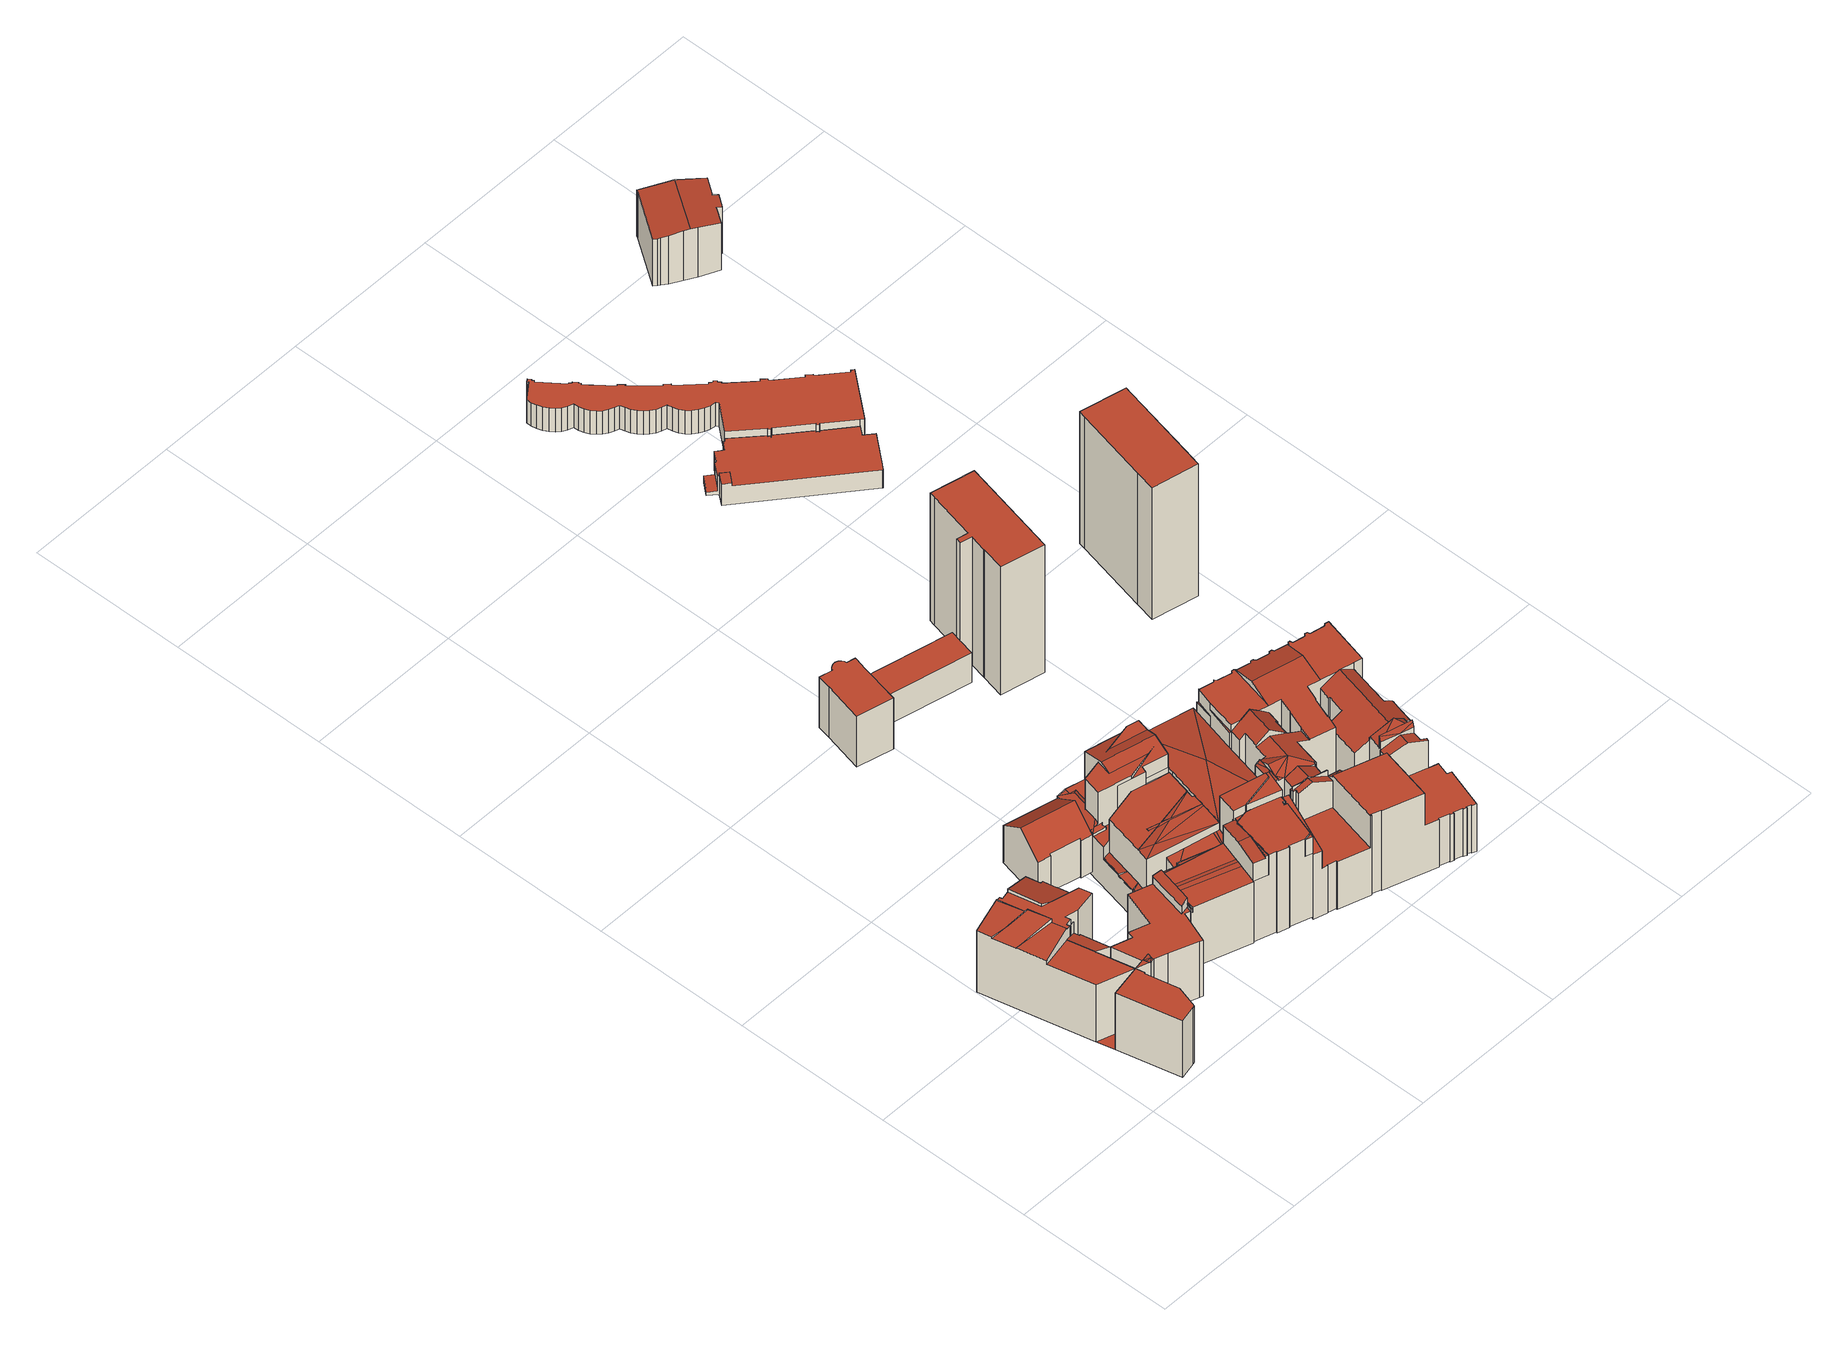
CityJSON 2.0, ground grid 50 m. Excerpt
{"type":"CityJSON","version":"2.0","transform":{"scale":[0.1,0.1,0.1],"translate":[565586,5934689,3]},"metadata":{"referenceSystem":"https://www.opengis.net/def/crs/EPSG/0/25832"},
"CityObjects":{
"building1":{"type":"Building","attributes":{"Gemeindeschluessel":"02000000","Geometrietyp2DReferenz":"3000","function":"31001_2020","roofType":"1000","measuredHeight":33.61,"storeysAboveGround":7},"address":[{"country":"Germany","locality":"Hamburg","thoroughfareName":"Fehlandtstraße 42"}],"geometry":[{"type":"Solid","lod":"2","boundaries":[[[[0,1,2,3,4]],[[5,6,7,8,9]],[[10,11,12,13,14,15,16,17]],[[18,19,20]],[[21,22,23,24,25,26,27]],[[28,29,30]],[[31,32,33]],[[34,35,36]],[[36,35,37]],[[36,37,38]],[[39,36,38,40]],[[41,42,43,44,45,46]],[[47,44,43]],[[48,49,41,50,51]],[[52,53,54,55,56,57]],[[58,59,60,61]],[[62,63,64]],[[64,63,65]],[[66,67,62,64]],[[68,69,70,71,72,73]],[[74,75,66,64,76]],[[76,64,65]],[[77,78,79,80]],[[81,82,83]],[[84,85,86,87,88]],[[89,90,91]],[[92,93,94]],[[95,96,97,98]],[[99,100,101,102]],[[103,104,99,102]],[[105,106,107,108,109,110,108,111,112,113]],[[114,115,116,117,118,106]],[[119,120,121,122,123,124]],[[4,125,0]],[[126,1,0]],[[127,7,6]],[[8,7,128]],[[129,15,108,107]],[[15,130,109,108]],[[16,15,108,110]],[[15,14,111,108]],[[14,13,131,111]],[[13,12,132,131]],[[12,11,133,132]],[[11,10,134,133]],[[10,17,135,134]],[[17,16,110,135]],[[136,137,138,139]],[[140,141,19,18]],[[142,140,18,20]],[[143,144,30,29]],[[145,146,147,148]],[[146,149,150,147]],[[151,152,153,154]],[[152,155,156,153]],[[24,23,157,158]],[[23,22,118,157]],[[22,21,106,118]],[[21,27,129,107,106]],[[27,26,159,129]],[[160,161,162]],[[163,164,162]],[[165,143,29,28]],[[166,114,106,167]],[[106,105,168,167]],[[169,170,171,172]],[[42,41,49]],[[166,173,115,114]],[[173,174,175,115]],[[50,41,46]],[[176,177,178,179]],[[180,181,182,183]],[[181,184,185,182]],[[56,55,186,187]],[[52,57,188,189]],[[188,57,56,187,190]],[[191,188,190,192]],[[193,194,195,196]],[[197,198,82,81]],[[58,61,199,200]],[[65,63,201,202]],[[203,204,205,206]],[[207,208,209,210]],[[211,212,62,67]],[[206,213,60,59]],[[71,70,80,79]],[[68,73,204,214]],[[75,74,215,216]],[[217,218,219,220]],[[221,222,198,223]],[[198,222,224,83,82]],[[83,224,225,91,90]],[[226,227,228,123]],[[227,229,230,228]],[[231,232,93,92]],[[233,234,235,236]],[[234,237,238,235]],[[237,239,240,238]],[[86,241,242,81,87]],[[90,89,84,88,83]],[[88,87,81,83]],[[96,95,102,101]],[[98,97,122,121]],[[104,103,243,244]],[[6,5,245,142,20,19,141,246,2,1,126,127]],[[48,51,247,165,28,30,144,145,148,248]],[[61,60,213,249,250,251,252,253,254,199]],[[202,241,86,85,100,99,104,244,255]],[[130,256,9,8,128,125,4,3,257,109]],[[170,169,177,176,184,181,180,192,190,187,186,258,259,174,173,166,167,168,260,261]],[[120,119,124,123,228,230,262,263,236,235,238,240,196,195,183,182,185,179,178,172,171,112,111,131,132,133,134,135,110,109,257,139,138,154,153,156,264,265,248,148,147,150,158,157,118,117,116,115,175,266,267,268,253,252,269,270,220,219,210,209,216,215,255,244,243,121]],[[137,136,246,141,140,142,245,271,149,146,145,144,143,165,247,163,162,161,272]],[[264,273,274,45,44,47,265]],[[178,177,169,172]],[[265,47,43,42,49,48,248]],[[266,259,258,267]],[[185,184,176,179]],[[267,258,186,55,54,268]],[[268,54,53,275,276,254,253]],[[215,74,76,65,202,255]],[[209,208,211,67,66,75,216]],[[91,225,226,123,122,97,96,101,100,85,84,89]],[[92,94,263,262,277,231]],[[243,103,102,95,98,121]],[[263,94,93,232,233,236]],[[262,230,229,277]],[[270,69,68,214,217,220]],[[269,77,80,70,69,270]],[[72,71,79,78,278,279]],[[252,251,278,78,77,269]],[[204,73,72,279,250,249,205]],[[210,219,218,207]],[[62,212,203,206,59,58,200,201,63]],[[240,239,221,223,193,196]],[[53,52,189,197,81,242,275]],[[195,194,191,192,180,183]],[[175,174,259,266]],[[171,170,261,39,40,112]],[[260,34,36,39,261]],[[112,40,38,32,31,113]],[[32,38,37,35,33]],[[33,35,34,260,168,105,113,31]],[[51,50,46,45,274,164,163,247]],[[272,161,160,280]],[[264,156,155,273]],[[150,149,271,25,24,158]],[[138,137,272,280,151,154]],[[159,26,25,271,245,5,9,256]],[[257,3,2,246,136,139]],[[229,227,226,225,224,222,221,239,237,234,233,232,231,277]],[[278,251,250,279]],[[249,213,206,205]],[[218,217,214,204,203,212,211,208,207]],[[254,276,201,200,199]],[[242,241,202,201,276,275]],[[193,223,198,197,189,188,191,194]],[[155,152,151,280,160,162,164,274,273]],[[130,15,129,159,256]],[[128,7,127,126,0,125]]]],"semantics":{"surfaces":[{"type":"RoofSurface"},{"type":"WallSurface"},{"type":"GroundSurface"}],"values":[[0,0,0,0,0,0,0,0,0,0,0,0,0,0,0,0,0,0,0,0,0,0,0,0,0,0,0,0,0,0,0,0,0,1,1,1,1,1,1,1,1,1,1,1,1,1,1,1,1,1,1,1,1,1,1,1,1,1,1,1,1,1,1,1,1,1,1,1,1,1,1,1,1,1,1,1,1,1,1,1,1,1,1,1,1,1,1,1,1,1,1,1,1,1,1,1,1,1,1,1,1,1,1,1,1,1,1,1,1,0,2,0,1,1,1,1,1,1,1,1,1,1,1,1,1,1,1,1,1,1,1,1,1,1,1,1,1,1,1,1,1,1,1,1,1,1,1,1,1,0,0,0,0,0,0,0,0,0,0]]}}]},
"building2":{"type":"Building","attributes":{"Gemeindeschluessel":"02100108","Geometrietyp2DReferenz":"3000","function":"31001_2010","roofType":"3100","measuredHeight":20.36,"storeysAboveGround":3},"address":[{"country":"Germany","locality":"Hamburg","thoroughfareNumber":"15","thoroughfareName":"Esplanade"}],"geometry":[{"type":"Solid","lod":"2","boundaries":[[[[281,282,283,284,285,286,287,288]],[[289,290,286,285]],[[284,283,291,292]],[[283,282,293,291]],[[282,281,294,293]],[[281,288,295,294]],[[288,287,296,295]],[[290,289,297,298]],[[289,285,284,292,297]],[[287,286,290,298,296]],[[298,297,292,291,293,294,295,296]]]],"semantics":{"surfaces":[{"type":"RoofSurface"},{"type":"WallSurface"},{"type":"GroundSurface"}],"values":[[0,0,1,1,1,1,1,1,1,1,2]]}}]},
"building3":{"type":"Building","attributes":{"Gemeindeschluessel":"02100108","Geometrietyp2DReferenz":"3000","function":"31001_2010","roofType":"3200","measuredHeight":17.46,"storeysAboveGround":3},"address":[{"country":"Germany","locality":"Hamburg","thoroughfareNumber":"14","thoroughfareName":"Esplanade"}],"geometry":[{"type":"Solid","lod":"2","boundaries":[[[[299,300,301,302,303,304]],[[305,306,307,308,309,310,311,312,313,314]],[[315,316,317,318,319,320,321,322]],[[319,323,324,320]],[[325,324,323]],[[326,327,325,323,319,318]],[[328,329,330,331]],[[299,304,332,333]],[[310,309,334,335]],[[309,308,336,334]],[[308,307,337,336]],[[307,306,338,337]],[[306,305,339,338]],[[314,313,303,302]],[[317,316,340,341]],[[316,315,342,340]],[[322,321,312,311]],[[330,329,327,326]],[[328,331,343,344]],[[304,303,313,312,321,320,324,345,332]],[[340,342,335,334,336,337,338,339,346,347,348,333,332,345,344,343,341]],[[343,331,330,326,318,317,341]],[[345,324,325,327,329,328,344]],[[348,347,349,350]],[[342,315,322,311,310,335]],[[348,350,300,299,333]],[[346,302,301,349,347]],[[339,305,314,302,346]],[[349,301,300,350]]]],"semantics":{"surfaces":[{"type":"RoofSurface"},{"type":"WallSurface"},{"type":"GroundSurface"}],"values":[[0,0,0,0,0,0,0,1,1,1,1,1,1,1,1,1,1,1,1,1,2,1,1,1,1,1,1,1,0]]}}]},
"building4":{"type":"Building","attributes":{"Gemeindeschluessel":"02000000","Geometrietyp2DReferenz":"3000","function":"31001_2071","roofType":"3100","measuredHeight":30.71,"storeysAboveGround":8},"address":[{"country":"Germany","locality":"Hamburg","thoroughfareName":"Esplanade 12"}],"geometry":[{"type":"Solid","lod":"2","boundaries":[[[[351,352,353,354]],[[355,352,351]],[[356,357,355,351]],[[358,359,360,355,357]],[[361,351,354,362]],[[354,363,362]],[[364,356,351,365]],[[366,367,365,351,361]],[[354,368,363]],[[369,370,195,196]],[[371,372,354,353]],[[372,373,368,354]],[[374,375,358,210,219]],[[375,376,359,358]],[[367,366,215,216]],[[377,269,378,360,359,376,379]],[[380,371,353,352,355,360,378,381]],[[219,210,209,216,215,382,383,196,195,183,384,381,378,269,270,220]],[[369,385,386,387,370]],[[386,385,388,373,372,371,380,389]],[[387,183,195,370]],[[380,381,384,389]],[[210,358,357,356,364,209]],[[215,366,361,362,363,382]],[[386,389,384,183,387]],[[270,390,391,392,220]],[[209,364,365,367,216]],[[270,269,377,390]],[[219,220,392,374]],[[382,363,368,373,388,383]],[[383,388,385,369,196]],[[390,377,379,391]],[[379,376,375,374,392,391]]]],"semantics":{"surfaces":[{"type":"RoofSurface"},{"type":"WallSurface"},{"type":"GroundSurface"}],"values":[[0,0,0,0,0,0,0,0,0,1,1,1,1,1,1,1,1,2,0,0,1,1,1,1,1,1,1,1,1,1,1,0,0]]}}]},
"building5":{"type":"Building","attributes":{"Gemeindeschluessel":"02100108","Geometrietyp2DReferenz":"3000","function":"31001_2070","roofType":"1000","measuredHeight":33.41,"storeysAboveGround":6},"address":[{"country":"Germany","locality":"Hamburg","thoroughfareNumber":"26","thoroughfareName":"Fehlandtstraße"}],"geometry":[{"type":"Solid","lod":"2","boundaries":[[[[393,394,395,396,397]],[[398,399,400,401,402,395,394]],[[403,404,405,406,407,408,409,410,411,412,413,414,415,416,398,393]],[[417,418,419,420]],[[421,422,423,424]],[[402,401,382,383]],[[400,399,424,423]],[[403,393,397]],[[413,412,124,119]],[[412,411,228,124]],[[411,410,230,228]],[[410,409,262,230]],[[409,408,263,262]],[[408,407,236,263]],[[407,406,235,236]],[[406,405,238,235]],[[405,404,240,238]],[[420,419,416,415]],[[425,426,243,244]],[[426,427,120,243]],[[124,228,230,262,263,236,235,238,240,196,383,382,255,244,243,120,119]],[[414,413,119,120,427,428]],[[255,422,421,418,417,429,425,244]],[[417,420,415,414,428,429]],[[398,416,419,418,421,424,399]],[[382,401,400,423,422,255]],[[240,404,403,397,396,196]],[[398,394,393]],[[196,396,395,402,383]],[[428,427,426,425,429]]]],"semantics":{"surfaces":[{"type":"RoofSurface"},{"type":"WallSurface"},{"type":"GroundSurface"}],"values":[[0,0,0,0,0,1,1,1,1,1,1,1,1,1,1,1,1,1,1,1,2,1,1,1,1,1,1,1,1,0]]}}]},
"building6":{"type":"Building","attributes":{"Gemeindeschluessel":"02100108","Geometrietyp2DReferenz":"3000","function":"31001_2010","roofType":"1000","measuredHeight":19.35,"storeysAboveGround":4},"address":[{"country":"Germany","locality":"Hamburg","thoroughfareNumber":"37","thoroughfareName":"Esplanade"}],"geometry":[{"type":"Solid","lod":"2","boundaries":[[[[430,431,432,433,434,435,436,437,438,439,440,441,442,443,444,445,446,447,448]],[[449,450,451,452,453,454,455,456,457,458,459,460,461,462,463,464,465,466,467]],[[430,448,466,465]],[[447,446,449,467]],[[446,445,450,449]],[[445,444,451,450]],[[444,443,452,451]],[[443,442,453,452]],[[442,441,454,453]],[[441,440,455,454]],[[440,439,456,455]],[[439,438,457,456]],[[438,437,458,457]],[[437,436,459,458]],[[436,435,460,459]],[[435,434,461,460]],[[434,433,462,461]],[[433,432,463,462]],[[432,431,464,463]],[[431,430,465,464]],[[466,448,447,467]]]],"semantics":{"surfaces":[{"type":"RoofSurface"},{"type":"GroundSurface"},{"type":"WallSurface"}],"values":[[0,1,2,2,2,2,2,2,2,2,2,2,2,2,2,2,2,2,2,2,2]]}}]},
"building7":{"type":"Building","attributes":{"Gemeindeschluessel":"02100108","Geometrietyp2DReferenz":"3000","function":"31001_2070","roofType":"3500","measuredHeight":25.97,"storeysAboveGround":8},"address":[{"country":"Germany","locality":"Hamburg","thoroughfareNumber":"11","thoroughfareName":"Esplanade"}],"geometry":[{"type":"Solid","lod":"2","boundaries":[[[[468,469,470,471,472]],[[473,474,469]],[[473,469,468,475]],[[472,471,476,477]],[[475,468,472,477,478]],[[477,476,479,480,481,478]],[[479,476,471,470,482]],[[480,479,482,483]],[[473,481,480,483,474]],[[481,473,475,478]],[[483,482,470,469,474]]]],"semantics":{"surfaces":[{"type":"RoofSurface"},{"type":"WallSurface"},{"type":"GroundSurface"}],"values":[[0,0,0,1,1,2,1,1,1,1,0]]}}]},
"building8":{"type":"Building","attributes":{"Gemeindeschluessel":"02100108","Geometrietyp2DReferenz":"3000","function":"31001_2010","roofType":"1000","measuredHeight":11.26,"storeysAboveGround":3},"address":[{"country":"Germany","locality":"Hamburg","thoroughfareName":"Esplanade"}],"geometry":[{"type":"Solid","lod":"2","boundaries":[[[[484,485,486,487,488,489]],[[490,491,492,493,494,495]],[[486,485,492,491]],[[485,484,493,492]],[[484,489,494,493]],[[488,487,490,495]],[[487,486,491,490]],[[494,489,488,495]]]],"semantics":{"surfaces":[{"type":"RoofSurface"},{"type":"GroundSurface"},{"type":"WallSurface"}],"values":[[0,1,2,2,2,2,2,2]]}}]},
"building9":{"type":"Building","attributes":{"name":"Euro-Business-College","Gemeindeschluessel":"02100108","Geometrietyp2DReferenz":"3000","function":"31001_2010","roofType":"3100","measuredHeight":34.78,"storeysAboveGround":5},"address":[{"country":"Germany","locality":"Hamburg","thoroughfareNumber":"6","thoroughfareName":"Fehlandtstraße"}],"geometry":[{"type":"Solid","lod":"2","boundaries":[[[[496,497,498,499,94,500,501]],[[502,503,504,505,506,507,508]],[[509,510,511,512,513,514,515,516,517,505]],[[518,519,520]],[[521,522,523,524,525,526,515]],[[527,518,528]],[[529,528,518,520]],[[530,531,532,527,528]],[[533,510,504,503,534]],[[535,536,537]],[[538,539,540,541,522,521,513]],[[542,543,544,545,546,547,548,549,550,551,552,553,554,555,556,557]],[[558,559,560]],[[533,561,562]],[[562,561,563]],[[564,565,566,567,568,569]],[[570,571,572]],[[573,574,575,570,572]],[[576,577,578,579,580]],[[581,578,577]],[[582,583,584,585,586,581,577]],[[587,588,589,564,569,590]],[[573,572,591]],[[582,577,576]],[[592,593,594,595]],[[596,597,598,599]],[[600,601,602,603,604]],[[500,94,605,606]],[[94,499,607,605]],[[499,498,608,607]],[[498,497,609,608]],[[496,501,610,611]],[[612,613,614,615]],[[616,617,618,619]],[[620,519,518]],[[508,507,621,622]],[[516,515,526]],[[512,538,513]],[[511,510,533]],[[517,506,505]],[[525,524,623,624]],[[625,532,531]],[[537,536,626,627]],[[553,552,628,629]],[[552,551,630,628]],[[551,550,631,630]],[[550,549,632,631]],[[549,548,633,632]],[[548,547,634,633]],[[556,635,557]],[[636,637,638,639]],[[637,640,641,638]],[[640,642,643,641]],[[644,645,646,647]],[[648,541,540]],[[559,558,649,650]],[[651,652,594,593]],[[533,562,653,654]],[[562,563,655,653]],[[568,656,657,658,659]],[[660,661,662,663]],[[661,664,665,662]],[[664,666,667,665]],[[666,668,669,667]],[[668,670,671,669]],[[670,672,673,671]],[[672,674,675,673]],[[676,677,678,679]],[[677,680,681,678]],[[680,682,683,681]],[[682,684,685,683]],[[684,686,687,685]],[[686,688,689,687]],[[688,690,691,689]],[[659,568,567,692,693]],[[575,574,580,579]],[[586,585,694]],[[587,590,695,603,602]],[[696,697,596,599]],[[698,699,700,701]],[[699,702,703,700]],[[702,704,705,703]],[[704,706,707,705]],[[706,708,709,707]],[[708,710,711,709]],[[710,712,713,711]],[[712,714,715,713]],[[714,716,717,715]],[[718,719,720]],[[695,721,604,603]],[[722,723,724,725]],[[723,726,727,724]],[[726,728,729,727]],[[730,731,732,733]],[[734,735,736,737]],[[738,739,740,741]],[[742,743,744,745]],[[746,747,592,595]],[[748,749,598,597]],[[750,751,752,753]],[[754,755,756,757]],[[758,756,759,760]],[[761,762,763,764]],[[601,600,765,766]],[[767,768,769,770]],[[771,772,773,774]],[[694,585,775,776,777,778,779,780,697,696,781,782,783,784,785,757,756,758,786]],[[787,788,789,768,767,790,791,792,793,794,795,720,719,779,778,777,776,775,583]],[[796,797,798,799,800,801,802,803,804,805,806]],[[807,808,675,674,658,657,809,636,639]],[[810,811,812,813,814,718,720,795,794,793,815]],[[591,589,588,816,817,818,819,820,821,822,823,788,787,583,582,576,580,574,573]],[[565,571,570,575,579,578,581,586,694,824,825,826,827,828,829,830,566]],[[831,832,625,531,530,806,805,833,834,835,836,837,838,839,840]],[[655,841,693,692,842,843,844,845,760,759,846,647,646,735,734,847,654,653]],[[848,813,812,811,810,815,849,850,851,770,769,852,823,822,821,820,819,818,817,816,853,766,765,854,855,856,764,763,857,725,724,727,729,858,663,662,665,667,669,671,673,675,808,807,639,638,641,643,859,619,618,860,615,614,861,606,605,607,608,609,862,863,864,865,866,622,621,867,868,624,623,869,870,871,872,873,874,875,838,837,836,835,834,833,805,804,803,802,801,876,877,733,732,878,879,880,881,629,628,630,631,632,633,634,882,883,884,679,678,681,683,685,687,689,691,885,886,701,700,703,705,707,709,711,713,715,717,887,774,773],[888,753,752,889,890,891,892,893,894,895],[896,897,898,899,900,901,830,829,828,827,826,825,824,902],[903,904,905,906,907,908,745,744,909],[910,911,912,913,914,737,736,915]],[[541,648,916,917,528,529,918,919]],[[920,627,626,650,649,921,922,731,730,923]],[[640,637,636,809,657,656,924,925,926,927,642]],[[645,644,741,740,928,929,930,931,528,917]],[[746,743,742,739,738,755,754,751,750,749,748,932,933,934,935,936,937,747]],[[934,933,938,939,690,688,686,684,682,680,677,676,940,941,942,936,935]],[[672,670,668,666,664,661,660,943,728,726,723,722,944,762,761,945,946,721,695,947,659,658,674]],[[871,870,529,520,519,620,948,873,872]],[[506,517,516,526,525,624,868,867,621,507]],[[523,918,529,870,869,623,524]],[[876,801,800,949,920,923,730,733,877]],[[924,656,568,659,693,841,655,563,561,926,925]],[[915,736,735,646,645,917,916,911,910]],[[906,905,904,950,951,929]],[[740,739,742,745,908,907,906,929,928]],[[909,744,743,746,595,594,652,950,904,903]],[[938,952,698,701,886,885,691,690,939]],[[830,901,900,899,843,842,692,567,566]],[[902,824,694,786,758,760,845,897,896]],[[757,785,784,891,890,889,752,751,754]],[[783,782,781,894,893,892,891,784]],[[895,894,781,696,599,598,749,750,753,888]],[[851,850,791,790,767,770]],[[759,756,755,738,741,644,647,846]],[[898,897,845,844,843,899]],[[922,921,879,878,732,731]],[[791,850,849,815,793,792]],[[769,768,789,788,823,852]],[[763,762,944,722,725,857]],[[761,764,856,855,946,945]],[[854,765,600,604,721,946,855]],[[773,772,953,814,813,848]],[[771,774,887,717,716,954]],[[719,955,780,779]],[[602,601,766,853,816,588,587]],[[697,780,956,932,748,597,596]],[[956,957,952,938,933,932]],[[583,775,585,584]],[[589,591,572,571,565,564]],[[695,590,569,568,659,947]],[[729,728,943,660,663,858]],[[676,679,884,883,941,940]],[[936,942,546,545,544,937]],[[880,879,921,649,558]],[[926,561,533,534,958,959,927]],[[747,937,544,543,651,593,592]],[[942,941,883,882,634,547,546]],[[629,881,880,558,560,554,553]],[[847,734,737,914,913,539,538]],[[912,911,916,648,540,539,913]],[[929,960,798,797,930]],[[535,555,554,560,559,650,626,536]],[[543,542,557,961]],[[635,556,555,535,537,627,920,949]],[[532,962,518,527]],[[513,521,515,514]],[[541,919,918,523,522]],[[654,847,538,512,511,533]],[[958,534,503,502,963,964]],[[510,509,505,504]],[[965,839,838,875,874,966]],[[966,874,873,948]],[[643,642,927,959,616,619,859]],[[963,502,508,622,866,865,967]],[[618,617,968,612,615,860]],[[967,865,864,863,969,970]],[[614,613,610,501,500,606,861]],[[611,969,863,862,609,497,496]],[[955,719,718,814,953,772,771,954,716,714,712,710,708,706,704,702,699,698,952,957,956,780]],[[951,950,652,651,543,961,971,960,929]],[[799,798,960,971,961,557,635,949,800]],[[931,930,797,796,806,530,528]],[[532,625,832,831,962]],[[831,840,839,965,966,948,962]],[[518,962,948,620]],[[612,968,617,616,959,958,964,963,967,970,969,611,610,613]]]],"semantics":{"surfaces":[{"type":"RoofSurface"},{"type":"WallSurface"},{"type":"GroundSurface"}],"values":[[0,0,0,0,0,0,0,0,0,0,0,0,0,0,0,0,0,0,0,0,0,0,0,0,0,0,0,1,1,1,1,1,1,1,1,1,1,1,1,1,1,1,1,1,1,1,1,1,1,1,1,1,1,1,1,1,1,1,1,1,1,1,1,1,1,1,1,1,1,1,1,1,1,1,1,1,1,1,1,1,1,1,1,1,1,1,1,1,1,1,1,1,1,1,1,1,1,1,1,1,1,1,1,1,1,1,0,0,1,1,1,1,1,1,0,2,0,0,0,0,0,0,0,1,1,1,1,1,1,1,1,1,1,1,1,1,1,1,1,1,1,1,1,1,1,1,1,1,1,1,1,1,1,1,1,1,1,1,1,1,1,1,1,1,1,1,1,1,1,1,1,1,1,1,1,1,1,1,1,1,1,1,1,1,0,0,0,0,0,0,0,0]]}}]},
"building10":{"type":"Building","attributes":{"Gemeindeschluessel":"02100108","Geometrietyp2DReferenz":"3000","function":"31001_2010","roofType":"1000","measuredHeight":49,"storeysAboveGround":14},"address":[{"country":"Germany","locality":"Hamburg","thoroughfareNumber":"39","thoroughfareName":"Esplanade"}],"geometry":[{"type":"Solid","lod":"2","boundaries":[[[[972,973,974,975]],[[973,976,977,974]],[[978,972,975,979]],[[980,981,982,983]],[[981,984,985,982]],[[986,987,988,989]],[[984,978,979,985]],[[976,973,972,978,984,981,980,990,987,986,991]],[[989,988,992,983,982,985,979,975,974,977,993]],[[993,991,986,989]],[[992,990,980,983]],[[988,987,990,992]],[[977,976,991,993]]]],"semantics":{"surfaces":[{"type":"WallSurface"},{"type":"RoofSurface"},{"type":"GroundSurface"}],"values":[[0,0,0,0,0,0,0,1,2,0,0,0,0]]}}]},
"building11":{"type":"Building","attributes":{"Gemeindeschluessel":"02100108","Geometrietyp2DReferenz":"3000","function":"31001_2420","roofType":"1000","measuredHeight":8.14,"storeysAboveGround":1},"address":[{"country":"Germany","locality":"Hamburg","thoroughfareNumber":"1a","thoroughfareName":"Dammtordamm"}],"geometry":[{"type":"Solid","lod":"2","boundaries":[[[[994,995,996,997,998]],[[999,1000,1001,1002]],[[997,996,1003,1004]],[[996,995,1005,1003]],[[1000,999,1006,1007]],[[999,1002,1008,1006]],[[1009,1010,1011,1012]],[[1013,1014,994,998]],[[1015,1016,1017,1018]],[[1019,1020,1021,1022]],[[1023,1024,1025,1026]],[[1024,1027,1028,1025]],[[1027,1029,1030,1028]],[[1029,1031,1032,1030]],[[1031,1033,1034,1032]],[[1033,1035,1036,1034]],[[1035,1037,1038,1036]],[[1037,1039,1040,1038]],[[1039,1041,1042,1040]],[[1041,1043,1044,1042]],[[1043,1045,1046,1044]],[[1045,1047,1048,1046]],[[1019,1047,1045,1043,1041,1039,1037,1035,1033,1031,1029,1027,1024,1023,1049,1016,1015,1050,1014,1013,1007,1006,1008,1010,1009,1020]],[[1011,1051,1052,1004,1003,1005,1053,1018,1017,1054,1026,1025,1028,1030,1032,1034,1036,1038,1040,1042,1044,1046,1048,1022,1021,1012]],[[1021,1020,1009,1012]],[[1048,1047,1019,1022]],[[1054,1049,1023,1026]],[[1017,1016,1049,1054]],[[1053,1050,1015,1018]],[[1011,1010,1008,1002,1001,1051]],[[1051,1001,1000,1007,1052]],[[1052,1007,1013,998,997,1004]],[[1005,995,994,1014,1050,1053]]]],"semantics":{"surfaces":[{"type":"RoofSurface"},{"type":"WallSurface"},{"type":"GroundSurface"}],"values":[[0,0,1,1,1,1,1,1,1,1,1,1,1,1,1,1,1,1,1,1,1,1,0,2,1,1,1,1,1,1,1,1,1]]}}]},
"building12":{"type":"Building","attributes":{"Gemeindeschluessel":"02300312","Geometrietyp2DReferenz":"3000","function":"31001_2050","roofType":"1000","measuredHeight":9,"storeysAboveGround":1},"address":[{"country":"Germany","locality":"Hamburg","thoroughfareNumber":"20","thoroughfareName":"Alsterglacis"}],"geometry":[{"type":"Solid","lod":"2","boundaries":[[[[1055,1056,1057,1058,1059,1060,1061,1062,1063,1064,1065,1066,1067,1068,1069,1070,1071,1072,1073,1074,1075,1076,1077,1078,1079,1080,1081,1082,1083,1084,1085,1086,1087,1088,1089,1090,1091,1092,1093,1094,1095,1096,1097,1098,1099,1100,1101,1102,1103,1104,1105,1106,1107,1108,1109,1110,1111,1112,1113,1114,1115,1116,1117,1118,1119,1120,1121,1122,1123,1124,1125,1126,1127,1128,1129,1130,1131,1132,1133,1134,1135,1136,1137,1138,1139,1140,1141]],[[1142,1143,1144,1145,1146,1147,1148,1149,1150,1151,1152,1153,1154,1155,1156,1157,1158,1159,1160,1161,1162,1163,1164,1165,1166,1167,1168,1169,1170,1171,1172,1173,1174,1175,1176,1177,1178,1179,1180,1181,1182,1183,1184,1185,1186,1187,1188,1189,1190,1191,1192,1193,1194,1195,1196,1197,1198,1199,1200,1201,1202,1203,1204,1205,1206,1207,1208,1209,1210,1211,1212,1213,1214,1215,1216,1217,1218,1219,1220,1221,1222,1223,1224,1225,1226,1227,1228]],[[1226,1055,1141,1227]],[[1225,1056,1055,1226]],[[1224,1057,1056,1225]],[[1223,1058,1057,1224]],[[1222,1059,1058,1223]],[[1221,1060,1059,1222]],[[1220,1061,1060,1221]],[[1219,1062,1061,1220]],[[1218,1063,1062,1219]],[[1217,1064,1063,1218]],[[1216,1065,1064,1217]],[[1215,1066,1065,1216]],[[1214,1067,1066,1215]],[[1213,1068,1067,1214]],[[1212,1069,1068,1213]],[[1211,1070,1069,1212]],[[1210,1071,1070,1211]],[[1209,1072,1071,1210]],[[1208,1073,1072,1209]],[[1207,1074,1073,1208]],[[1206,1075,1074,1207]],[[1205,1076,1075,1206]],[[1204,1077,1076,1205]],[[1203,1078,1077,1204]],[[1202,1079,1078,1203]],[[1201,1080,1079,1202]],[[1200,1081,1080,1201]],[[1199,1082,1081,1200]],[[1198,1083,1082,1199]],[[1197,1084,1083,1198]],[[1196,1085,1084,1197]],[[1195,1086,1085,1196]],[[1194,1087,1086,1195]],[[1193,1088,1087,1194]],[[1192,1089,1088,1193]],[[1191,1090,1089,1192]],[[1190,1091,1090,1191]],[[1189,1092,1091,1190]],[[1188,1093,1092,1189]],[[1187,1094,1093,1188]],[[1186,1095,1094,1187]],[[1185,1096,1095,1186]],[[1184,1097,1096,1185]],[[1183,1098,1097,1184]],[[1182,1099,1098,1183]],[[1181,1100,1099,1182]],[[1180,1101,1100,1181]],[[1179,1102,1101,1180]],[[1178,1103,1102,1179]],[[1177,1104,1103,1178]],[[1176,1105,1104,1177]],[[1175,1106,1105,1176]],[[1174,1107,1106,1175]],[[1173,1108,1107,1174]],[[1172,1109,1108,1173]],[[1171,1110,1109,1172]],[[1170,1111,1110,1171]],[[1169,1112,1111,1170]],[[1168,1113,1112,1169]],[[1167,1114,1113,1168]],[[1166,1115,1114,1167]],[[1165,1116,1115,1166]],[[1164,1117,1116,1165]],[[1163,1118,1117,1164]],[[1162,1119,1118,1163]],[[1161,1120,1119,1162]],[[1160,1121,1120,1161]],[[1159,1122,1121,1160]],[[1158,1123,1122,1159]],[[1157,1124,1123,1158]],[[1156,1125,1124,1157]],[[1155,1126,1125,1156]],[[1154,1127,1126,1155]],[[1153,1128,1127,1154]],[[1152,1129,1128,1153]],[[1151,1130,1129,1152]],[[1150,1131,1130,1151]],[[1149,1132,1131,1150]],[[1148,1133,1132,1149]],[[1147,1134,1133,1148]],[[1146,1135,1134,1147]],[[1145,1136,1135,1146]],[[1144,1137,1136,1145]],[[1143,1138,1137,1144]],[[1142,1139,1138,1143]],[[1228,1140,1139,1142]],[[1227,1141,1140,1228]]]],"semantics":{"surfaces":[{"type":"GroundSurface"},{"type":"RoofSurface"},{"type":"WallSurface"}],"values":[[0,1,2,2,2,2,2,2,2,2,2,2,2,2,2,2,2,2,2,2,2,2,2,2,2,2,2,2,2,2,2,2,2,2,2,2,2,2,2,2,2,2,2,2,2,2,2,2,2,2,2,2,2,2,2,2,2,2,2,2,2,2,2,2,2,2,2,2,2,2,2,2,2,2,2,2,2,2,2,2,2,2,2,2,2,2,2,2,2]]}}]},
"building13":{"type":"Building","attributes":{"Gemeindeschluessel":"02100108","Geometrietyp2DReferenz":"3000","function":"31001_2010","roofType":"1000","measuredHeight":50.51,"storeysAboveGround":14},"address":[{"country":"Germany","locality":"Hamburg","thoroughfareNumber":"40","thoroughfareName":"Esplanade"}],"geometry":[{"type":"Solid","lod":"2","boundaries":[[[[1229,1230,1231,1232,1233,1234,1235,1236]],[[1237,1238,1239,1240,1241,1242,1243,1244]],[[1235,1234,1237,1244]],[[1234,1233,1238,1237]],[[1233,1232,1239,1238]],[[1232,1231,1240,1239]],[[1231,1230,1241,1240]],[[1230,1229,1242,1241]],[[1229,1236,1243,1242]],[[1236,1235,1244,1243]]]],"semantics":{"surfaces":[{"type":"RoofSurface"},{"type":"GroundSurface"},{"type":"WallSurface"}],"values":[[0,1,2,2,2,2,2,2,2,2]]}}]},
"building14":{"type":"Building","attributes":{"Gemeindeschluessel":"02300312","Geometrietyp2DReferenz":"3000","function":"31001_2010","roofType":"3100","measuredHeight":19.31,"storeysAboveGround":3},"address":[{"country":"Germany","locality":"Hamburg","thoroughfareNumber":"2","thoroughfareName":"Siegfried-Wedells-Platz"}],"geometry":[{"type":"Solid","lod":"2","boundaries":[[[[1245,1246,1247,1248]],[[1249,1250,1251,1252]],[[1250,1253,1254,1251]],[[1253,1255,1256,1254]],[[1255,1257,1258,1256]],[[1257,1259,1260,1258]],[[1261,1262,1263,1264]],[[1262,1265,1266,1263]],[[1265,1267,1268,1266]],[[1267,1269,1270,1268]],[[1251,1254,1256,1258,1260,1264,1263,1266,1268,1270,1248,1247,1271,1252]],[[1248,1270,1269,1245]],[[1252,1271,1272,1249]],[[1261,1264,1260,1259,1273]],[[1247,1246,1274,1272,1271]],[[1259,1257,1255,1253,1250,1249,1272,1274,1273]],[[1274,1246,1245,1269,1267,1265,1262,1261,1273]]]],"semantics":{"surfaces":[{"type":"WallSurface"},{"type":"GroundSurface"},{"type":"RoofSurface"}],"values":[[0,0,0,0,0,0,0,0,0,0,1,0,0,0,0,2,2]]}}]}
},
"vertices":[
[51,571,257],[121,555,273],[100,646,273],[0,625,248],[10,581,248],[147,440,273],[137,485,273],[44,506,248],[27,510,243],[47,420,243],[193,34,229],[199,36,229],[219,107,229],[196,211,229],[199,212,229],[193,239,229],[93,219,229],[138,22,229],[130,553,12],[121,555,12],[122,552,12],[208,342,225],[207,344,225],[188,430,225],[183,429,226],[180,446,226],[147,440,232],[167,356,231],[219,466,29],[179,475,29],[182,458,29],[194,239,230],[233,226,230],[228,246,230],[255,251,228],[228,246,228],[251,236,229],[231,236,229],[233,226,228],[249,228,228],[238,224,228],[288,517,40],[296,515,43],[301,534,46],[266,582,37],[265,582,36],[279,519,36],[314,592,46],[288,480,40],[296,515,40],[279,519,40],[288,479,40],[476,407,261],[450,413,256],[450,412,256],[449,412,255],[420,284,255],[449,290,261],[499,510,119],[528,640,119],[500,634,119],[471,504,119],[499,510,245],[490,471,245],[540,490,248],[714,419,245],[739,557,245],[740,558,245],[778,695,306],[799,784,306],[762,792,306],[552,746,306],[539,688,306],[642,665,306],[740,532,246],[734,534,246],[730,489,248],[631,821,186],[572,835,186],[552,746,186],[762,792,186],[700,356,117],[696,339,117],[737,347,117],[852,370,348],[856,386,348],[715,419,348],[700,356,348],[737,347,348],[852,370,103],[737,347,103],[841,323,103],[795,172,256],[770,166,256],[791,159,256],[880,376,109],[852,370,96],[841,323,96],[866,317,109],[858,386,105],[856,386,106],[852,370,93],[880,376,93],[881,379,101],[881,380,105],[228,246,12],[208,342,12],[167,356,12],[193,239,12],[80,275,12],[93,219,12],[199,212,12],[238,224,12],[194,239,12],[272,322,12],[277,343,12],[237,356,12],[231,340,12],[207,344,12],[842,313,12],[864,307,12],[866,317,12],[841,323,12],[835,298,12],[837,297,12],[10,581,241],[121,555,285],[137,485,285],[27,510,241],[167,356,229],[80,275,229],[196,211,12],[219,107,12],[199,36,12],[193,34,12],[138,22,12],[114,649,268],[116,640,268],[116,640,12],[114,649,12],[130,553,268],[121,555,268],[122,552,268],[179,475,268],[182,458,268],[161,454,268],[163,443,268],[163,443,12],[161,454,12],[179,447,268],[179,447,12],[234,666,240],[244,622,240],[244,622,12],[234,666,12],[255,625,235],[255,625,12],[188,430,12],[183,429,12],[147,440,229],[164,545,279],[164,545,268],[193,539,268],[279,519,268],[279,519,235],[219,466,268],[272,322,226],[208,342,226],[228,246,226],[292,215,226],[254,229,226],[254,229,12],[292,215,12],[277,343,226],[285,340,226],[285,340,12],[389,179,226],[380,183,226],[380,183,12],[389,179,12],[441,269,226],[442,273,226],[442,273,12],[441,269,12],[426,279,226],[426,279,12],[449,412,226],[420,284,226],[449,290,245],[476,407,245],[449,290,226],[444,267,245],[444,267,226],[620,213,245],[619,210,245],[619,210,12],[620,213,12],[700,356,245],[696,339,245],[471,504,113],[499,510,118],[490,471,118],[714,419,118],[528,640,246],[642,665,246],[642,665,164],[528,640,164],[685,654,246],[758,637,246],[758,637,12],[685,654,12],[740,558,246],[499,510,246],[500,634,164],[778,695,246],[740,532,12],[734,534,12],[768,651,246],[689,670,246],[689,670,12],[768,651,12],[664,199,322],[696,339,322],[664,199,245],[737,347,322],[841,323,322],[835,298,322],[828,300,322],[828,300,12],[824,290,322],[824,290,12],[795,172,322],[770,166,322],[723,181,322],[722,178,322],[722,178,12],[723,181,12],[686,189,322],[686,189,12],[687,192,322],[687,192,12],[715,419,118],[700,356,113],[881,379,12],[881,380,12],[147,440,268],[100,646,268],[288,479,268],[288,480,12],[514,694,164],[514,694,173],[546,840,173],[546,840,12],[453,424,12],[453,424,114],[714,419,12],[47,420,229],[0,625,12],[376,435,226],[340,322,226],[255,251,226],[249,228,226],[833,287,12],[791,159,12],[264,581,12],[314,592,12],[340,322,12],[376,435,12],[450,412,12],[631,821,12],[799,784,12],[180,446,268],[142,646,268],[264,581,235],[265,582,235],[450,413,113],[451,415,113],[833,287,322],[572,835,185],[539,688,185],[142,646,279],
[383,717,171],[477,696,171],[476,691,167],[511,684,167],[529,762,228],[361,800,228],[343,722,167],[382,713,167],[546,840,167],[379,878,167],[476,691,25],[511,684,25],[477,696,25],[383,717,25],[382,713,25],[343,722,25],[546,840,25],[379,878,25],
[488,413,115],[516,404,115],[547,546,115],[543,547,115],[485,566,115],[453,424,115],[547,565,116],[551,564,116],[556,588,116],[552,589,116],[566,647,116],[547,651,118],[551,672,118],[511,681,123],[485,566,123],[543,547,116],[551,672,175],[545,682,180],[555,688,185],[561,687,185],[549,706,195],[511,681,175],[511,681,174],[551,672,174],[571,802,195],[546,840,175],[610,826,175],[578,684,174],[610,826,174],[631,821,167],[610,826,181],[578,684,181],[599,679,167],[453,424,20],[488,413,20],[566,647,20],[547,651,20],[552,589,20],[556,588,20],[551,564,20],[547,565,20],[545,682,20],[555,688,20],[551,672,20],[599,679,20],[631,821,20],[546,840,20],[543,547,20],[568,541,20],[535,398,20],[568,541,116],[535,398,116],
[712,501,248],[538,408,198],[537,408,198],[680,362,198],[568,541,248],[745,640,198],[744,640,198],[685,654,198],[598,674,198],[596,665,201],[732,496,248],[731,492,247],[699,355,198],[758,637,198],[747,591,215],[740,532,235],[734,534,236],[679,360,198],[620,213,240],[619,210,239],[537,408,239],[680,362,239],[679,360,239],[689,670,298],[685,654,293],[598,674,293],[631,821,293],[596,665,12],[615,748,319],[535,398,240],[535,398,12],[699,355,12],[667,363,12],[488,413,12],[643,288,247],[466,346,247],[441,269,239],[667,363,239],[488,413,240],[799,784,293],[782,710,319],[768,651,298],
[673,255,319],[680,278,322],[644,289,322],[620,213,313],[656,202,313],[687,301,319],[705,358,313],[700,359,313],[699,355,313],[667,363,314],[656,202,319],[687,192,319],[686,189,319],[722,178,319],[723,181,319],[791,159,319],[833,287,319],[824,290,319],[828,300,319],[837,297,319],[842,313,319],[843,313,319],[843,314,319],[705,358,319],[866,384,346],[723,417,346],[705,358,346],[843,314,346],[723,417,186],[714,419,186],[700,359,186],[705,358,186],[881,380,186],[881,379,186],[864,307,186],[843,313,186],[866,384,186],
[361,1381,234],[474,1355,234],[489,1423,234],[492,1433,234],[502,1482,234],[511,1520,234],[512,1525,234],[485,1531,234],[484,1539,234],[480,1546,234],[474,1551,234],[466,1554,234],[458,1554,234],[451,1552,234],[444,1547,234],[440,1540,234],[399,1549,234],[390,1508,234],[362,1382,234],[399,1549,40],[440,1540,40],[444,1547,40],[451,1552,40],[458,1554,40],[466,1554,40],[474,1551,40],[480,1546,40],[484,1539,40],[485,1531,40],[512,1525,40],[511,1520,40],[502,1482,40],[492,1433,40],[489,1423,40],[474,1355,40],[361,1381,40],[362,1382,40],[390,1508,40],
[881,381,249],[840,582,269],[714,421,249],[714,419,249],[881,380,249],[968,745,249],[800,783,249],[930,591,249],[714,419,9],[881,380,9],[930,591,9],[763,629,9],[799,784,9],[968,745,9],[763,629,249],[799,784,249],
[511,1520,151],[502,1482,151],[492,1433,151],[788,1365,151],[800,1417,151],[808,1453,151],[788,1365,38],[492,1433,38],[502,1482,38],[511,1520,38],[808,1453,38],[800,1417,38],
[860,308,318],[842,313,318],[837,297,311],[833,287,307],[790,156,255],[815,148,255],[896,305,297],[937,292,316],[941,312,316],[925,316,309],[894,325,294],[893,321,294],[899,319,297],[941,312,309],[958,308,309],[999,296,309],[1000,300,309],[957,310,309],[942,314,309],[926,318,309],[895,326,309],[894,325,309],[898,390,301],[895,376,294],[912,372,294],[942,314,318],[952,360,318],[913,370,294],[904,333,294],[897,335,289],[895,326,289],[905,421,317],[963,406,317],[913,371,294],[923,458,297],[914,460,297],[912,451,301],[999,296,289],[994,274,289],[966,682,288],[940,590,288],[944,589,288],[1000,300,282],[993,302,286],[1005,347,286],[992,350,293],[1002,576,315],[1032,569,315],[1061,562,315],[1079,640,315],[1096,714,315],[1095,717,315],[1088,718,315],[1083,712,315],[1036,724,315],[1033,731,315],[1026,726,315],[983,736,315],[982,739,315],[966,682,315],[944,589,315],[973,582,315],[980,743,264],[966,682,264],[982,739,264],[994,274,304],[1035,287,289],[1029,263,304],[1216,238,316],[1158,254,294],[1158,253,294],[1156,254,293],[1149,224,293],[1208,205,316],[1159,259,341],[1158,254,323],[1216,238,323],[1258,233,336],[1259,235,342],[1159,260,342],[1261,242,312],[1223,268,354],[1160,261,296],[1159,260,294],[1259,235,294],[1171,304,297],[1268,274,312],[1270,281,294],[1228,291,294],[1187,302,294],[1171,306,294],[1269,193,293],[1250,199,300],[1257,227,300],[1267,186,293],[1257,227,323],[1100,553,74],[1061,562,74],[1051,522,74],[1090,513,74],[1220,526,74],[1180,535,74],[1170,495,74],[1210,486,74],[1299,185,74],[1278,191,74],[1269,193,74],[1267,186,74],[1296,176,74],[791,159,6],[790,156,6],[833,287,6],[837,297,6],[842,313,6],[815,148,188],[860,308,188],[833,146,188],[832,143,188],[832,143,6],[833,146,6],[858,134,188],[859,138,188],[859,138,6],[858,134,6],[895,376,301],[893,321,6],[899,319,6],[904,333,6],[897,335,6],[914,460,301],[940,590,74],[944,589,74],[1026,726,6],[983,736,6],[1033,731,6],[1036,724,6],[1083,712,6],[1088,718,6],[1095,717,6],[944,589,291],[987,93,311],[988,96,311],[988,96,6],[987,93,6],[958,106,311],[958,106,6],[957,102,311],[957,102,6],[1031,435,293],[1011,348,293],[1011,348,74],[1031,435,74],[1005,347,293],[980,743,74],[966,682,74],[1061,562,291],[1051,522,291],[1035,287,74],[999,296,74],[1029,263,74],[1149,224,311],[1109,53,311],[1109,53,188],[1149,224,188],[1220,18,188],[1221,21,188],[1221,21,6],[1220,18,6],[1194,30,188],[1194,30,6],[1193,26,188],[1193,26,6],[1183,30,188],[1183,30,6],[1184,33,188],[1184,33,6],[1152,43,188],[1152,43,6],[1151,40,188],[1151,40,6],[1141,699,318],[1147,705,316],[1147,705,6],[1141,699,6],[1155,703,316],[1155,703,6],[1159,695,318],[1159,695,6],[1199,686,318],[1199,686,6],[1205,692,316],[1205,692,6],[1212,691,316],[1212,691,6],[1215,682,318],[1215,682,6],[1156,254,74],[1149,224,74],[1171,306,284],[1267,186,188],[1210,486,282],[1220,526,282],[1257,672,315],[1264,679,315],[1264,679,6],[1257,672,6],[1269,678,315],[1269,678,6],[1271,670,315],[1271,670,6],[1310,661,315],[1310,661,6],[1315,667,315],[1315,667,6],[1323,666,315],[1323,666,6],[1325,658,315],[1325,658,6],[1370,648,315],[1370,648,6],[1376,653,315],[1376,653,6],[1324,502,315],[1286,511,315],[1324,502,292],[1296,176,188],[1244,10,188],[1245,13,188],[1245,13,6],[1244,10,6],[1232,18,188],[1232,18,6],[1230,14,188],[1230,14,6],[921,553,74],[930,591,74],[930,591,6],[921,553,6],[1038,290,74],[1051,338,74],[1051,338,6],[1038,290,6],[1069,425,280],[1078,463,290],[1078,463,278],[1069,425,278],[1079,463,290],[1091,513,304],[1091,513,6],[1079,463,6],[1090,513,304],[1100,553,316],[1180,535,316],[1170,495,304],[1168,495,304],[1155,440,289],[1155,440,6],[1168,495,6],[1157,439,289],[1148,404,279],[1148,404,258],[1157,439,258],[1127,318,258],[1148,404,74],[1127,318,74],[1298,131,188],[1258,5,188],[1258,5,6],[1298,131,6],[1299,185,6],[1278,191,6],[1313,334,276],[1300,278,276],[1300,278,6],[1313,334,6],[1389,651,315],[1352,497,315],[1352,497,6],[1389,651,6],[1228,291,318],[1248,377,318],[1259,422,318],[1270,471,318],[1280,512,318],[1274,513,315],[1213,485,284],[1213,484,284],[1201,435,284],[1200,429,284],[1197,430,282],[1168,307,282],[1270,281,293],[1271,285,293],[1290,280,282],[1319,358,276],[1320,361,276],[1309,364,282],[1293,368,292],[1303,412,292],[1314,461,292],[933,462,301],[941,496,301],[941,496,306],[953,545,306],[953,546,306],[953,546,6],[953,545,6],[941,496,6],[933,462,6],[932,455,6],[932,455,301],[1066,67,6],[1109,53,6],[1066,67,311],[1303,412,6],[1314,461,6],[1324,502,6],[1324,503,6],[1324,503,315],[1293,368,6],[1250,199,6],[1257,227,6],[1258,233,6],[1259,235,6],[1261,242,6],[1268,274,6],[1270,281,6],[1271,285,6],[1171,306,6],[1171,304,6],[1160,261,6],[1159,260,6],[1159,259,6],[1158,254,6],[1158,253,6],[906,462,291],[909,461,295],[923,458,6],[914,460,6],[909,461,6],[906,462,6],[904,462,6],[900,463,6],[900,463,286],[904,462,290],[1107,237,74],[1114,264,74],[1112,265,74],[1114,271,74],[1126,318,74],[1069,425,74],[1000,300,74],[1341,499,6],[1309,364,6],[1320,361,6],[1319,358,6],[1290,280,6],[1269,193,6],[1296,176,6],[1284,135,6],[1287,134,6],[1257,6,6],[1228,15,6],[954,103,6],[841,143,6],[815,148,6],[860,308,6],[864,307,6],[878,303,6],[894,299,6],[896,305,6],[894,325,6],[895,326,6],[913,370,6],[913,371,6],[912,372,6],[895,376,6],[881,379,6],[881,380,6],[882,386,6],[935,550,6],[929,552,6],[930,592,6],[968,745,6],[980,743,6],[982,739,6],[1096,714,6],[1099,709,6],[1136,700,6],[1216,682,6],[1254,673,6],[1377,653,6],[1170,495,6],[1157,439,6],[1197,430,6],[1200,429,6],[1201,435,6],[1213,484,6],[1213,485,6],[1210,486,6],[1127,318,6],[1126,318,6],[1114,271,6],[1112,265,6],[1114,264,6],[1156,254,6],[1168,307,6],[1051,522,6],[1046,524,6],[1045,523,6],[1034,474,6],[1040,472,6],[1078,463,6],[1090,513,6],[1008,349,6],[1005,350,6],[1005,347,6],[993,302,6],[1000,300,6],[1011,348,6],[1005,350,295],[1008,349,295],[913,370,293],[952,360,293],[935,550,74],[968,745,74],[930,592,74],[929,552,74],[1107,237,311],[1029,263,311],[994,274,311],[954,103,311],[1040,472,293],[1034,474,296],[982,486,317],[974,451,317],[1220,526,316],[1238,604,338],[1199,613,338],[1119,631,338],[1079,640,338],[1061,562,316],[1254,673,318],[1216,682,318],[1136,700,318],[1099,709,318],[1096,714,317],[1228,15,188],[1257,6,188],[1287,134,188],[1284,135,188],[1208,205,188],[881,379,290],[935,550,291],[1046,524,296],[1045,523,296],[1254,673,315],[1341,499,315],[1377,653,315],[1280,512,315],[1220,526,315],[1238,604,315],[994,274,188],[954,103,188],[982,486,340],[1002,576,340],[905,421,301],[896,305,188],[937,292,188],[882,386,290],[881,380,290],[894,299,188],[841,143,188],[864,307,188],[878,303,188],[993,535,340],
[808,1281,526],[824,1353,526],[824,1353,36],[808,1281,36],[825,1357,526],[825,1357,36],[945,1250,526],[945,1250,36],[875,1578,526],[879,1596,526],[879,1596,36],[875,1578,36],[1016,1565,526],[1016,1565,36],[800,1417,526],[804,1434,526],[804,1434,36],[800,1417,36],[841,1426,526],[837,1408,526],[841,1426,36],[837,1408,36],
[868,2350,58],[845,2368,58],[826,2346,51],[814,2331,46],[838,2312,46],[862,2292,114],[841,2309,114],[816,2278,114],[837,2261,114],[826,2346,33],[814,2331,33],[845,2368,33],[862,2292,103],[841,2309,103],[837,2261,103],[1147,2008,103],[1146,2009,103],[1146,2009,33],[1147,2008,33],[838,2312,103],[868,2350,103],[874,2351,103],[897,2378,103],[897,2378,33],[874,2351,33],[1202,2133,103],[1230,2110,103],[1230,2110,33],[1202,2133,33],[939,2386,103],[942,2383,103],[942,2383,33],[939,2386,33],[950,2390,103],[950,2390,33],[1034,2314,103],[1034,2314,33],[1032,2312,103],[1032,2312,33],[1039,2306,103],[1039,2306,33],[1042,2308,103],[1042,2308,33],[1132,2233,103],[1132,2233,33],[1129,2230,103],[1129,2230,33],[1136,2224,103],[1136,2224,33],[1139,2226,103],[1139,2226,33],[1221,2158,103],[1221,2158,33],[1215,2150,103],[1215,2150,33],[919,2361,103],[869,2349,103],[816,2278,33],[841,2309,33],[869,2349,33],[919,2361,33],
[800,2805,39],[802,2807,39],[808,2800,39],[811,2803,39],[821,2790,39],[818,2788,39],[823,2782,39],[820,2779,39],[880,2708,39],[884,2711,39],[898,2694,39],[894,2691,39],[962,2618,39],[966,2622,39],[980,2607,39],[977,2604,39],[1047,2536,39],[1050,2539,39],[1059,2531,39],[1062,2534,39],[1070,2526,39],[1067,2523,39],[1075,2515,39],[1072,2512,39],[1145,2443,39],[1150,2448,39],[1165,2434,39],[1161,2429,39],[1237,2366,39],[1241,2371,39],[1257,2357,39],[1254,2354,39],[1331,2290,39],[1334,2295,39],[1342,2289,39],[1230,2151,39],[1221,2158,39],[1139,2226,39],[1136,2224,39],[1129,2230,39],[1132,2233,39],[1042,2308,39],[1039,2306,39],[1032,2312,39],[1034,2314,39],[950,2390,39],[1015,2470,39],[1010,2477,39],[993,2479,39],[976,2485,39],[961,2493,39],[947,2504,39],[936,2517,39],[927,2532,39],[921,2548,39],[918,2565,39],[902,2569,39],[887,2576,39],[873,2585,39],[861,2596,39],[850,2609,39],[842,2624,39],[837,2639,39],[833,2656,39],[818,2660,39],[803,2666,39],[789,2675,39],[778,2687,39],[768,2700,39],[761,2715,39],[756,2730,39],[755,2747,39],[739,2753,39],[724,2761,39],[712,2772,39],[701,2785,39],[693,2800,39],[687,2816,39],[684,2832,39],[684,2849,39],[734,2887,39],[731,2891,39],[739,2897,39],[746,2888,39],[743,2886,39],[747,2880,39],[744,2877,39],[743,2886,129],[746,2888,129],[739,2897,129],[731,2891,129],[734,2887,129],[684,2849,129],[684,2832,129],[687,2816,129],[693,2800,129],[701,2785,129],[712,2772,129],[724,2761,129],[739,2753,129],[755,2747,129],[756,2730,129],[761,2715,129],[768,2700,129],[778,2687,129],[789,2675,129],[803,2666,129],[818,2660,129],[833,2656,129],[837,2639,129],[842,2624,129],[850,2609,129],[861,2596,129],[873,2585,129],[887,2576,129],[902,2569,129],[918,2565,129],[921,2548,129],[927,2532,129],[936,2517,129],[947,2504,129],[961,2493,129],[976,2485,129],[993,2479,129],[1010,2477,129],[1015,2470,129],[950,2390,129],[1034,2314,129],[1032,2312,129],[1039,2306,129],[1042,2308,129],[1132,2233,129],[1129,2230,129],[1136,2224,129],[1139,2226,129],[1221,2158,129],[1230,2151,129],[1342,2289,129],[1334,2295,129],[1331,2290,129],[1254,2354,129],[1257,2357,129],[1241,2371,129],[1237,2366,129],[1161,2429,129],[1165,2434,129],[1150,2448,129],[1145,2443,129],[1072,2512,129],[1075,2515,129],[1067,2523,129],[1070,2526,129],[1062,2534,129],[1059,2531,129],[1050,2539,129],[1047,2536,129],[977,2604,129],[980,2607,129],[966,2622,129],[962,2618,129],[894,2691,129],[898,2694,129],[884,2711,129],[880,2708,129],[820,2779,129],[823,2782,129],[818,2788,129],[821,2790,129],[811,2803,129],[808,2800,129],[802,2807,129],[800,2805,129],[744,2877,129],[747,2880,129],
[1436,1205,535],[1490,1443,535],[1495,1466,535],[1351,1498,535],[1346,1476,535],[1292,1238,535],[1278,1175,535],[1422,1143,535],[1292,1238,30],[1346,1476,30],[1351,1498,30],[1495,1466,30],[1490,1443,30],[1436,1205,30],[1422,1143,30],[1278,1175,30],
[1364,3079,222],[1367,3084,222],[1367,3084,44],[1364,3079,44],[1486,2925,225],[1499,2915,222],[1499,2915,44],[1486,2925,44],[1473,2878,222],[1473,2878,44],[1459,2887,225],[1459,2887,44],[1427,2840,225],[1427,2840,44],[1368,2867,234],[1368,2867,44],[1332,2887,234],[1298,2908,228],[1298,2908,44],[1332,2887,44],[1281,2920,225],[1281,2920,44],[1274,2924,224],[1274,2924,44],[1264,2933,222],[1264,2933,44],[1522,2976,44],[1522,2976,224],[1349,2877,237],[1451,3026,237]
]}
